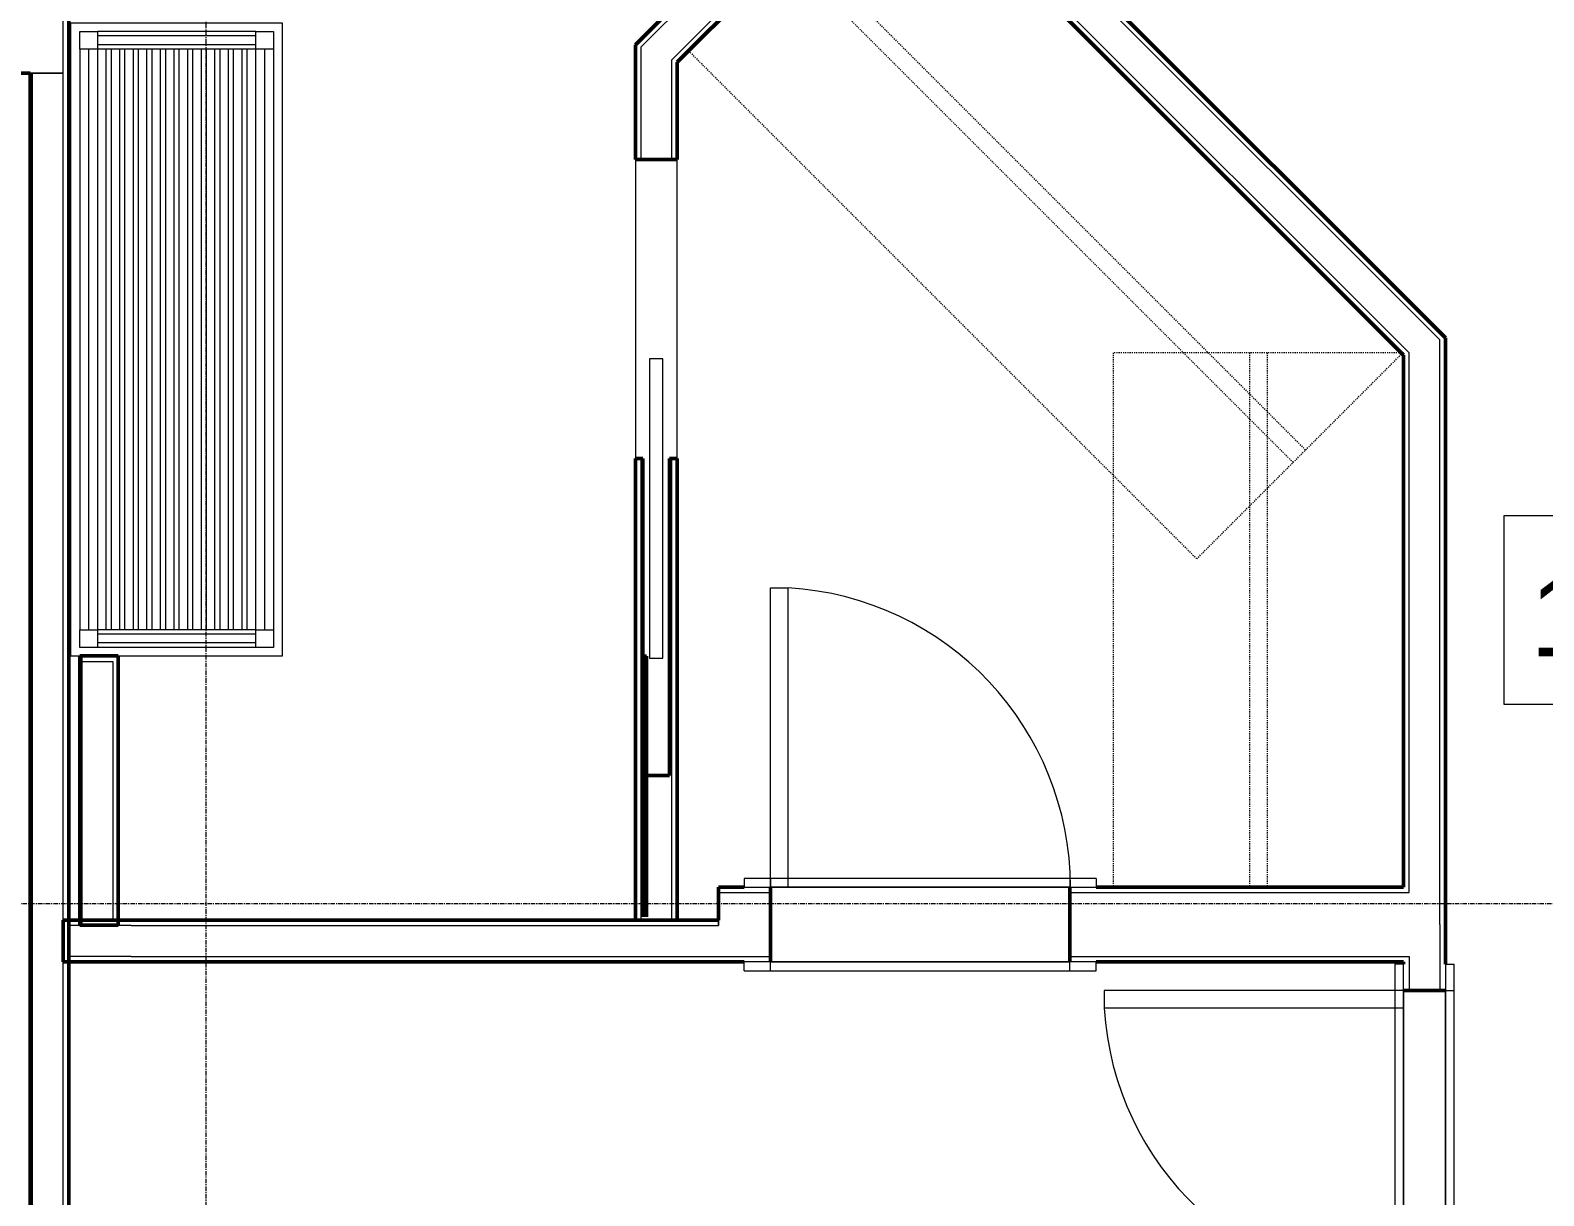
# Model space of a CAD drawing. Header units: inches. Extents: x -4235 to -464, y 9706 to 12338.
# Drawn here: x -2520.3 to -2348.3, y 10134 to 10266.5 of the extents above; entities that cross this region are included whole.
import ezdxf

# ---------------------------------------------------------------- set-up
doc = ezdxf.new("R2010")
doc.units = ezdxf.units.IN
doc.header["$MEASUREMENT"] = 0
doc.linetypes.add('Dash', pattern=[0.25, 0.125, -0.125])
doc.linetypes.add('Grid Line 1_2_', pattern=[0.875, 0.5, -0.125, 0.125, -0.125])
for name, color, linetype, lineweight in [('0-1', 7, 'Continuous', 5), ('0-2', 10, 'Continuous', 9), ('A-AREA-IDEN', 2, 'Continuous', 9), ('A-DOOR-1', 10, 'Continuous', 9), ('A-DOOR-2', 50, 'Continuous', 20), ('A-DOOR-FRAM-1', 10, 'Continuous', 9), ('A-WALL-1', 7, 'Continuous', 50), ('A-WALL-2', 250, 'Continuous', 13), ('A-WALL-3', 10, 'Continuous', 9), ('A-WALL-4', 254, 'Continuous', 9), ('I-WALL-1', 7, 'Continuous', 50), ('I-WALL-2', 10, 'Continuous', 9), ('I-WALL-3', 254, 'Continuous', 9), ('Q-CASE-1', 254, 'Continuous', 9), ('Q-CASE-2', 10, 'Continuous', 9), ('Q-CASE-HDLN-1', 10, 'Dash', 9), ('Q-CASE-HDLN-2', 254, 'Dash', 9), ('S-GRID-1', 1, 'Grid Line 1_2_', 9)]:
    doc.layers.add(name, color=color, linetype=linetype, lineweight=lineweight)
doc.styles.add('Century Gothic', font='ufonts.com_century-gothic.ttf', dxfattribs={"height": 9})

# ---------------------------------------------------------------- blocks, each defined once
blk = doc.blocks.new('Bath Vanity - Bath Vanity 72_-V5-BACKGROUND - RCP - 1ST FLOOR')
at = {"layer": 'Q-CASE-1'}
for p, q in [((36.74, 5.75), (36.74, 5.38)), ((36.74, 5.34), (36.74, 1.01))]:
    blk.add_line(p, q, dxfattribs=at)
at = {"layer": 'Q-CASE-2'}
for p, q in [((-35.26, 0), (-35.26, 24)), ((-35.26, 24), (36.74, 24)), ((-34.26, 21), (-34.26, 23)), ((-34.26, 23), (-32.26, 23)), ((-32.26, 23), (33.74, 23)), ((-32.26, 23), (-32.26, 21)), ((33.74, 21), (33.74, 23)), ((33.74, 23), (35.74, 23)), ((35.74, 23), (35.74, 21)), ((36.74, 24), (36.74, 5.75)), ((-34.26, 21), (-34.26, 3)), ((-32.26, 21), (-34.26, 21)), ((-33.76, 21), (-33.76, 3)), ((-32.76, 21), (-32.76, 3)), ((-32.26, 22), (33.74, 22)), ((33.74, 21), (-32.26, 21)), ((-32.26, 21), (-32.26, 3)), ((33.74, 21), (33.74, 3)), ((35.74, 21), (33.74, 21)), ((34.24, 21), (34.24, 3)), ((35.24, 21), (35.24, 3)), ((35.74, 21), (35.74, 3)), ((-32.26, 20), (33.74, 20)), ((33.74, 19.45), (-32.26, 19.45)), ((-32.26, 18.45), (33.74, 18.45)), ((33.74, 17.91), (-32.26, 17.91)), ((-32.26, 16.91), (33.74, 16.91)), ((33.74, 16.36), (-32.26, 16.36)), ((-32.26, 15.36), (33.74, 15.36)), ((33.74, 14.82), (-32.26, 14.82)), ((-32.26, 13.82), (33.74, 13.82)), ((33.74, 13.27), (-32.26, 13.27)), ((-32.26, 12.27), (33.74, 12.27)), ((33.74, 11.73), (-32.26, 11.73)), ((-32.26, 10.73), (33.74, 10.73)), ((33.74, 10.18), (-32.26, 10.18)), ((-32.26, 9.18), (33.74, 9.18)), ((33.74, 8.64), (-32.26, 8.64)), ((-32.26, 7.64), (33.74, 7.64)), ((33.74, 7.09), (-32.26, 7.09)), ((-32.26, 6.09), (33.74, 6.09)), ((33.74, 5.55), (-32.26, 5.55)), ((-32.26, 4.55), (33.74, 4.55)), ((33.74, 4), (-32.26, 4)), ((-34.26, 1), (-34.26, 3)), ((-34.26, 3), (-32.26, 3)), ((-32.26, 3), (33.74, 3)), ((-32.26, 3), (-32.26, 1)), ((-32.26, 2), (33.74, 2)), ((33.74, 1), (33.74, 3)), ((33.74, 3), (35.74, 3)), ((35.74, 3), (35.74, 1)), ((-32.26, 1), (-34.26, 1)), ((-32.26, 1), (33.74, 1)), ((35.74, 1), (33.74, 1)), ((36.74, 1), (36.74, 0)), ((36.74, 0), (-35.26, 0))]:
    blk.add_line(p, q, dxfattribs=at)
blk = doc.blocks.new('POCKET - FLUSH - 2-10 x 6-8-2882529-BACKGROUND - RCP - 1ST FLOOR')
at = {"layer": 'A-DOOR-2'}
for p, q in [((-39.67, 0.75), (-39.67, -0.75)), ((-5.67, 0.75), (-39.67, 0.75)), ((-5.67, -0.75), (-5.67, 0.75)), ((-39.67, -0.75), (-5.67, -0.75))]:
    blk.add_line(p, q, dxfattribs=at)
blk = doc.blocks.new('OD_CW_Closet - OD_CW_Closet-2205968-BACKGROUND - RCP - 1ST FLOOR')
at = {"layer": 'Q-CASE-HDLN-1'}
for p, q in [((82.39, -9), (82.39, 24)), ((0.74, 8.5), (82.39, 8.5)), ((0.74, 6.5), (82.39, 6.5)), ((0.74, -9), (82.39, -9))]:
    blk.add_line(p, q, dxfattribs=at)
at = {"layer": 'Q-CASE-HDLN-2'}
for p, q in [((82.39, 24), (0.74, 24)), ((0.74, 24), (0.74, -9))]:
    blk.add_line(p, q, dxfattribs=at)
blk = doc.blocks.new('OD_CW_Closet - OD_CW_Closet-3157003-BACKGROUND - RCP - 1ST FLOOR')
at = {"layer": 'Q-CASE-HDLN-1'}
for p, q in [((0.74, 23.74), (0.74, -9)), ((0.74, 8.5), (61.48, 8.5)), ((0.74, 6.5), (61.48, 6.5)), ((0.74, -9), (61.48, -9))]:
    blk.add_line(p, q, dxfattribs=at)
at = {"layer": 'Q-CASE-HDLN-2'}
for p, q in [((61.48, 24), (0.74, 24)), ((0.74, 24), (0.74, 23.74)), ((61.48, -9), (61.48, 24))]:
    blk.add_line(p, q, dxfattribs=at)
blk = doc.blocks.new('SWING - SINGLE - FLUSH - 2-10 x 6-8 - PRIVACY-3199419-BACKGROUND - RCP - 1ST FLOOR')
at = {"layer": 'A-DOOR-1'}
blk.add_arc((17, -4.25), 34.07, 180, 266.6343, dxfattribs=at)
at = {"layer": 'A-DOOR-2'}
for p, q in [((15, -4.25), (15, -38.26)), ((17, -4.25), (15, -4.25)), ((17, -4.25), (17, -38.26)), ((17, -38.26), (15, -38.26))]:
    blk.add_line(p, q, dxfattribs=at)
at = {"layer": 'A-DOOR-FRAM-1'}
for p, q in [((-17, 5.25), (-20, 5.25)), ((-20, 5.25), (-20, 4.25)), ((17, 5.25), (-17, 5.25)), ((-17, 5.25), (-17, 4.25)), ((20, 5.25), (17, 5.25)), ((17, 5.25), (17, 4.25)), ((20, 5.25), (20, 4.25)), ((-20, 4.25), (-17, 4.25)), ((-17, 4.25), (17, 4.25)), ((17, 4.25), (20, 4.25)), ((-17, -4.25), (-20, -4.25)), ((-20, -5.25), (-20, -4.25)), ((17, -4.25), (-17, -4.25)), ((-17, -5.25), (-17, -4.25)), ((20, -4.25), (17, -4.25)), ((17, -5.25), (17, -4.25)), ((20, -5.25), (20, -4.25)), ((-20, -5.25), (-17, -5.25)), ((-17, -5.25), (17, -5.25)), ((17, -5.25), (20, -5.25))]:
    blk.add_line(p, q, dxfattribs=at)
blk = doc.blocks.new('SWING - SINGLE - FLUSH - 2-10 x 6-8 - PRIVACY-3199407-BACKGROUND - RCP - 1ST FLOOR')
at = {"layer": 'A-DOOR-1'}
blk.add_arc((17, 2.37), 34.07, 93.3657, 180, dxfattribs=at)
at = {"layer": 'A-DOOR-2'}
for p, q in [((15, 2.37), (15, 36.38)), ((17, 36.38), (15, 36.38)), ((17, 2.37), (17, 36.38)), ((17, 2.37), (15, 2.37))]:
    blk.add_line(p, q, dxfattribs=at)
at = {"layer": 'A-DOOR-FRAM-1'}
for p, q in [((-17, 3.37), (-20, 3.37)), ((-20, 2.37), (-20, 3.37)), ((-20, 2.37), (-17, 2.37)), ((17, 3.37), (-17, 3.37)), ((-17, 2.37), (-17, 3.37)), ((-17, 2.37), (17, 2.37)), ((20, 3.37), (17, 3.37)), ((17, 2.37), (17, 3.37)), ((17, 2.37), (20, 2.37)), ((20, 2.37), (20, 3.37)), ((-17, -2.38), (-20, -2.38)), ((-20, -2.38), (-20, -3.38)), ((-20, -3.38), (-17, -3.38)), ((17, -2.38), (-17, -2.38)), ((-17, -2.38), (-17, -3.38)), ((-17, -3.38), (17, -3.38)), ((20, -2.38), (17, -2.38)), ((17, -2.38), (17, -3.38)), ((17, -3.38), (20, -3.38)), ((20, -2.38), (20, -3.38))]:
    blk.add_line(p, q, dxfattribs=at)
blk = doc.blocks.new('CTR - 1st Phase - Unit Layouts_rvt-1-BACKGROUND - RCP - 1ST FLOOR')
at = {"layer": 'A-WALL-1'}
for p, q in [((-2421.92, 10293.91), (-2359.52, 10231.52)), ((-2451.57, 10264.79), (-2426.25, 10290.11)), ((-2422.18, 10287.46), (-2446.82, 10262.82)), ((-2364.27, 10229.55), (-2422.18, 10287.46)), ((-2451.57, 10263.9), (-2451.57, 10264.79)), ((-2451.57, 10258.07), (-2451.57, 10263.9)), ((-2446.82, 10262.82), (-2446.82, 10251.77)), ((-2451.57, 10251.77), (-2451.57, 10258.07)), ((-2446.82, 10251.77), (-2451.57, 10251.77)), ((-2359.52, 10231.52), (-2359.52, 10230.63)), ((-2364.27, 10169.07), (-2364.27, 10229.55)), ((-2359.52, 10230.63), (-2359.52, 10224.8)), ((-2359.52, 10224.8), (-2359.52, 10164.82)), ((-2451.57, 10165.32), (-2451.57, 10217.77)), ((-2451.57, 10217.77), (-2450.7, 10217.77)), ((-2450.7, 10217.77), (-2450.7, 10181.77)), ((-2447.7, 10181.77), (-2447.7, 10217.77)), ((-2447.7, 10217.77), (-2446.82, 10217.77)), ((-2446.82, 10217.77), (-2446.82, 10165.32)), ((-2514.7, 10164.73), (-2514.7, 10195.36)), ((-2514.7, 10195.36), (-2514.45, 10195.36)), ((-2514.45, 10195.36), (-2510.95, 10195.36)), ((-2510.95, 10195.36), (-2510.32, 10195.36)), ((-2510.32, 10195.36), (-2510.32, 10164.73)), ((-2450.7, 10165.7), (-2450.7, 10195.32)), ((-2450.7, 10195.32), (-2450.32, 10195.32)), ((-2450.32, 10195.32), (-2450.32, 10165.7)), ((-2450.7, 10181.77), (-2447.7, 10181.77)), ((-2516.57, 10165.32), (-2508.87, 10165.32)), ((-2516.57, 10164.7), (-2516.57, 10165.32)), ((-2516.57, 10161.2), (-2516.57, 10164.7)), ((-2514.45, 10164.73), (-2514.7, 10164.73)), ((-2510.95, 10164.73), (-2514.45, 10164.73)), ((-2510.32, 10164.73), (-2510.95, 10164.73)), ((-2508.87, 10165.32), (-2442.12, 10165.32)), ((-2446.82, 10165.32), (-2450.32, 10165.32)), ((-2359.52, 10164.82), (-2359.52, 10160.32)), ((-2516.57, 10160.57), (-2516.57, 10161.2)), ((-2508.87, 10160.57), (-2516.57, 10160.57)), ((-2442.12, 10160.57), (-2508.87, 10160.57)), ((-2364.27, 10160.32), (-2364.27, 10160.57)), ((-2359.52, 10157.32), (-2364.27, 10157.32))]:
    blk.add_line(p, q, dxfattribs=at)
at = {"layer": 'A-WALL-2'}
for p, q in [((-2424.48, 10295.59), (-2360.15, 10231.26)), ((-2425.1, 10290.38), (-2450.95, 10264.53)), ((-2422.63, 10287.9), (-2447.45, 10263.08)), ((-2422.18, 10288.34), (-2363.65, 10229.81)), ((-2450.95, 10264.53), (-2450.95, 10259.58)), ((-2447.45, 10263.08), (-2447.45, 10262.19)), ((-2447.45, 10262.19), (-2447.45, 10251.77)), ((-2450.95, 10259.58), (-2450.95, 10258.69)), ((-2450.95, 10258.69), (-2450.95, 10251.77)), ((-2360.15, 10226.31), (-2360.15, 10231.26)), ((-2363.65, 10228.93), (-2363.65, 10229.81)), ((-2363.65, 10168.45), (-2363.65, 10228.93)), ((-2360.15, 10225.43), (-2360.15, 10226.31)), ((-2360.15, 10164.82), (-2360.15, 10225.43)), ((-2450.95, 10217.77), (-2450.95, 10165.32)), ((-2447.45, 10217.77), (-2447.45, 10165.32)), ((-2514.45, 10195.36), (-2514.45, 10194.73)), ((-2514.45, 10195.36), (-2514.45, 10194.73)), ((-2514.45, 10194.73), (-2514.45, 10165.36)), ((-2514.45, 10194.73), (-2510.95, 10194.73)), ((-2510.95, 10194.73), (-2510.95, 10165.36)), ((-2442.12, 10168.45), (-2436.2, 10168.45)), ((-2402.2, 10168.45), (-2364.27, 10168.45)), ((-2364.27, 10168.45), (-2363.65, 10168.45)), ((-2508.87, 10164.7), (-2515.95, 10164.7)), ((-2515.95, 10161.2), (-2515.95, 10164.7)), ((-2514.45, 10165.36), (-2514.45, 10164.73)), ((-2514.45, 10165.36), (-2514.45, 10164.73)), ((-2510.95, 10165.36), (-2514.45, 10165.36)), ((-2508.87, 10164.7), (-2442.12, 10164.7)), ((-2450.95, 10165.32), (-2451.57, 10165.32)), ((-2450.32, 10165.32), (-2450.95, 10165.32)), ((-2442.12, 10165.32), (-2442.12, 10164.7)), ((-2442.12, 10164.7), (-2442.12, 10165.32)), ((-2360.15, 10164.82), (-2360.15, 10157.32)), ((-2508.87, 10161.2), (-2515.95, 10161.2)), ((-2508.87, 10161.2), (-2442.12, 10161.2)), ((-2442.12, 10161.2), (-2436.2, 10161.2)), ((-2402.2, 10161.2), (-2364.27, 10161.2)), ((-2364.27, 10161.2), (-2363.65, 10161.2)), ((-2363.65, 10161.2), (-2363.65, 10157.32))]:
    blk.add_line(p, q, dxfattribs=at)
at = {"layer": 'A-WALL-3'}
for p, q in [((-2451.57, 10251.77), (-2451.57, 10217.77)), ((-2446.82, 10217.77), (-2446.82, 10251.77)), ((-2510.32, 10195.32), (-2510.32, 10164.73)), ((-2450.7, 10181.77), (-2450.7, 10195.32)), ((-2450.32, 10181.77), (-2450.7, 10181.77)), ((-2514.7, 10164.73), (-2514.7, 10165.32)), ((-2510.32, 10164.73), (-2514.7, 10164.73)), ((-2450.32, 10165.32), (-2451.57, 10165.32)), ((-2364.27, 10157.32), (-2364.27, 10123.32)), ((-2359.52, 10123.32), (-2359.52, 10157.32))]:
    blk.add_line(p, q, dxfattribs=at)
at = {"layer": 'A-WALL-4'}
for p, q in [((-2451.57, 10251.77), (-2446.82, 10251.77)), ((-2450.7, 10217.77), (-2451.57, 10217.77)), ((-2450.7, 10195.32), (-2450.7, 10217.77)), ((-2446.82, 10217.77), (-2447.7, 10217.77)), ((-2447.7, 10217.77), (-2447.7, 10181.77)), ((-2514.7, 10165.32), (-2514.7, 10195.32)), ((-2447.7, 10181.77), (-2450.32, 10181.77)), ((-2364.27, 10157.32), (-2359.52, 10157.32))]:
    blk.add_line(p, q, dxfattribs=at)
at = {"layer": 'I-WALL-1'}
for p, q in [((-2442.12, 10165.32), (-2442.12, 10169.07)), ((-2442.12, 10169.07), (-2439.2, 10169.07)), ((-2436.2, 10169.07), (-2436.2, 10160.57)), ((-2402.2, 10160.57), (-2402.2, 10169.07)), ((-2399.2, 10169.07), (-2364.27, 10169.07)), ((-2439.2, 10160.57), (-2442.12, 10160.57)), ((-2364.27, 10160.57), (-2399.2, 10160.57))]:
    blk.add_line(p, q, dxfattribs=at)
at = {"layer": 'I-WALL-2'}
for p, q in [((-2402.2, 10169.07), (-2436.2, 10169.07)), ((-2436.2, 10160.57), (-2402.2, 10160.57))]:
    blk.add_line(p, q, dxfattribs=at)
at = {"layer": 'I-WALL-3'}
for p, q in [((-2436.2, 10160.57), (-2436.2, 10169.07)), ((-2402.2, 10160.57), (-2402.2, 10169.07))]:
    blk.add_line(p, q, dxfattribs=at)
at = {"layer": '0-2'}
for name, p, rotation in [('OD_CW_Closet - OD_CW_Closet-2205968-BACKGROUND - RCP - 1ST FLOOR', (-2439.68, 10271.01), 315.0000000000044), ('Bath Vanity - Bath Vanity 72_-V5-BACKGROUND - RCP - 1ST FLOOR', (-2515.7, 10232.06), 269.9999999999903), ('POCKET - FLUSH - 2-10 x 6-8-2882529-BACKGROUND - RCP - 1ST FLOOR', (-2449.2, 10234.77), 90.00000000000144), ('OD_CW_Closet - OD_CW_Closet-3157003-BACKGROUND - RCP - 1ST FLOOR', (-2388.27, 10230.55), 269.9999999999938), ('SWING - SINGLE - FLUSH - 2-10 x 6-8 - PRIVACY-3199419-BACKGROUND - RCP - 1ST FLOOR', (-2419.2, 10164.82), 180), ('SWING - SINGLE - FLUSH - 2-10 x 6-8 - PRIVACY-3199407-BACKGROUND - RCP - 1ST FLOOR', (-2361.9, 10140.32), 89.99999999998919)]:
    blk.add_blockref(name, p, dxfattribs=dict(at, rotation=rotation))
blk = doc.blocks.new('CTR - 1st Phase - Common Walls_rvt-1-BACKGROUND - RCP - 1ST FLOOR')
at = {"layer": 'A-WALL-1'}
for p, q in [((-2520.32, 10017.09), (-2520.32, 10261.59)), ((-2515.95, 10261.59), (-2515.95, 10017.09))]:
    blk.add_line(p, q, dxfattribs=at)
at = {"layer": 'A-WALL-2'}
for p, q in [((-2516.57, 10261.59), (-2516.57, 10373.41)), ((-2520.32, 10261.59), (-2520.07, 10261.59)), ((-2520.07, 10261.59), (-2520.32, 10261.59)), ((-2520.07, 10017.09), (-2520.07, 10261.59)), ((-2520.07, 10261.59), (-2516.57, 10261.59)), ((-2516.57, 10261.59), (-2520.07, 10261.59)), ((-2516.57, 10017.09), (-2516.57, 10261.59))]:
    blk.add_line(p, q, dxfattribs=at)
at = {"layer": 'I-WALL-1'}
for p, q in [((-2515.95, 10373.41), (-2515.95, 10261.59)), ((-2520.32, 10261.59), (-2523.7, 10261.59))]:
    blk.add_line(p, q, dxfattribs=at)

msp = doc.modelspace()

# ---------------------------------------------------------------- linework, layer by layer
at = {"layer": 'A-AREA-IDEN', "flags": 128}
msp.add_lwpolyline([(-2352.85, 10211.32), (-2261.36, 10211.32), (-2261.36, 10189.82), (-2352.85, 10189.82)], close=True, dxfattribs=at)
at = {"layer": 'S-GRID-1'}
for p, q in [((-2500.32, 9836.18), (-2500.32, 12288.89)), ((-464.45, 10167.19), (-4185.7, 10167.19))]:
    msp.add_line(p, q, dxfattribs=at)

# ---------------------------------------------------------------- block references
at = {"layer": '0-1'}
for name in ['CTR - 1st Phase - Unit Layouts_rvt-1-BACKGROUND - RCP - 1ST FLOOR', 'CTR - 1st Phase - Common Walls_rvt-1-BACKGROUND - RCP - 1ST FLOOR']:
    msp.add_blockref(name, (0, 0), dxfattribs=at)

# ---------------------------------------------------------------- texts
at = {"layer": 'A-AREA-IDEN', "insert": (-2349.85, 10204.32), "char_height": 9, "width": 103.323, "attachment_point": 1, "style": 'Century Gothic'}
msp.add_mtext('138 - (1105 SF)', dxfattribs=at)

doc.saveas('drawing.dxf')
